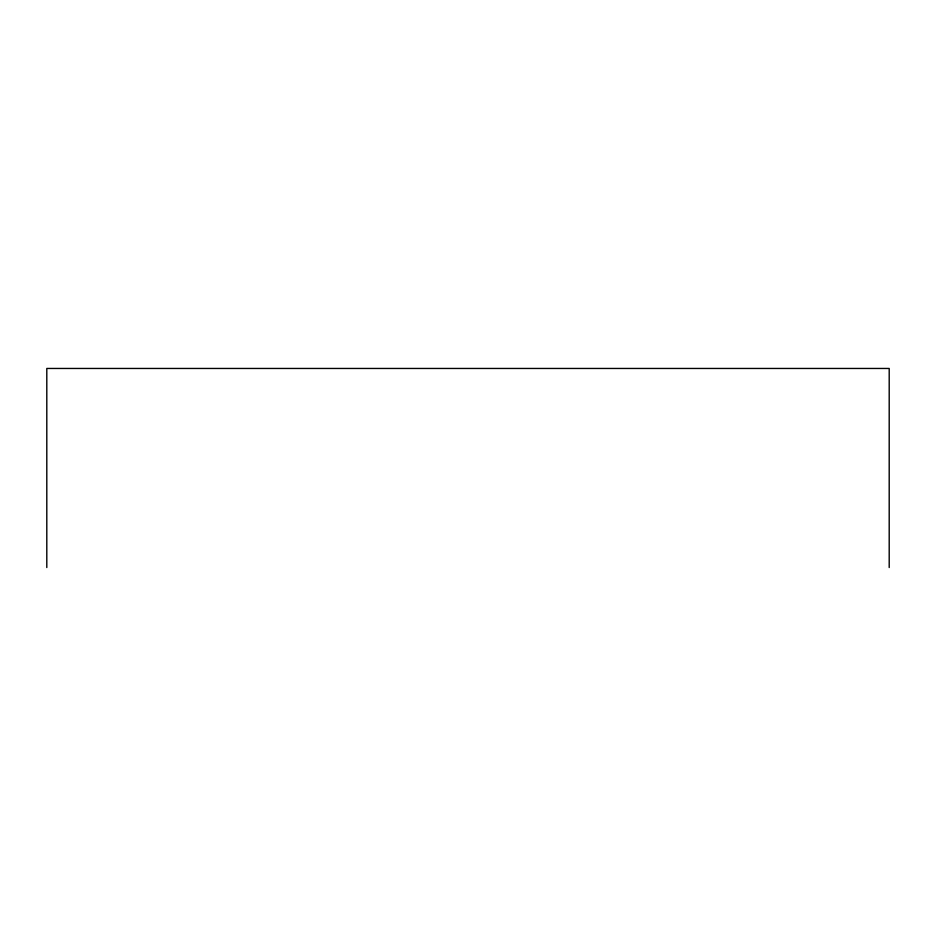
<?xml version="1.0" encoding="UTF-8"?>
<svg xmlns="http://www.w3.org/2000/svg" width="936" height="936" viewBox="0 0 936 936"><rect width="100%" height="100%" fill="white"/><g stroke="black" fill="none" stroke-linecap="round" stroke-linejoin="round"><path stroke-width="1.4" d="M889.2 567.544L889.2 368.456L46.8 368.456L46.8 567.544"/></g></svg>
